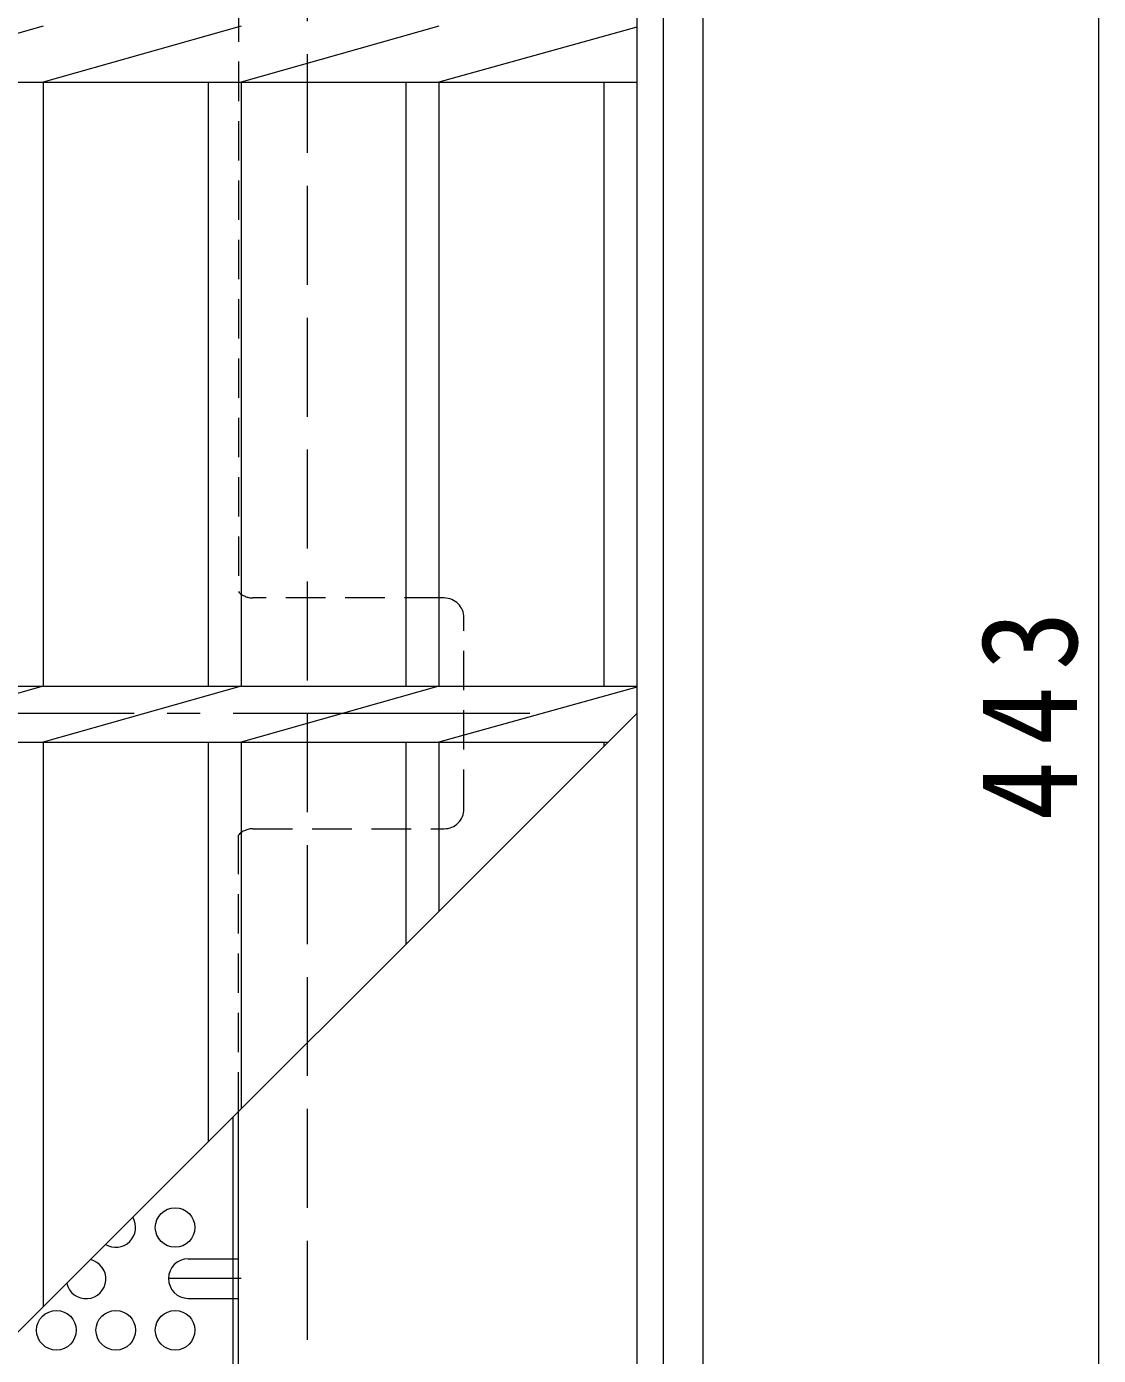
# Model space of a CAD drawing. Units: millimetres at full size, sheet at 1:5; details may follow other scales. Extents: x -1338 to 1340, y -985 to 867.
# Drawn here: x -480 to -317.5, y 332 to 533.5 of the extents above; entities that cross this region are included whole.
import ezdxf

# ---------------------------------------------------------------- set-up
doc = ezdxf.new("R2010")
doc.units = ezdxf.units.MM
doc.header["$LTSCALE"] = 5
for name, pattern in [('CHAIN1', [8, 5, -1, 1, -1]), ('CHAIN2', [12, 9, -1, 1, -1]), ('DASHED1', [1.8, 1.2, -0.6]), ('DASHED3', [4, 3, -1])]:
    doc.linetypes.add(name, pattern=pattern)
for name, color, linetype, lineweight in [('5-1', 3, 'Continuous', 9), ('5-2', 3, 'Continuous', 9), ('5-4', 7, 'Continuous', 9), ('5-6', 2, 'Continuous', 9), ('5-7', 6, 'Continuous', 5), ('5-8', 2, 'Continuous', 9)]:
    doc.layers.add(name, color=color, linetype=linetype, lineweight=lineweight)
doc.styles.add('ＭＳ ゴシック', font='')
doc.styles.get('ＭＳ ゴシック').set_extended_font_data('MS Gothic')

msp = doc.modelspace()

# ---------------------------------------------------------------- linework, layer by layer
at = {"layer": '5-1', "color": 2}
for p, q in [((-377.5, 689.372), (-377.5, 169.372)), ((-383.5, 683.372), (-383.5, 175.372))]:
    msp.add_line(p, q, dxfattribs=at)
at = {"layer": '5-1', "color": 2, "linetype": 'DASHED3'}
msp.add_line((-437.499, 629.372), (-437.499, 229.371), dxfattribs=at)
at = {"layer": '5-2'}
for p, q in [((-387.499, 679.372), (-387.499, 179.372)), ((-477.5, 533.612), (-507.5, 525.132)), ((-447.499, 533.612), (-477.5, 525.132)), ((-417.499, 533.612), (-447.5, 525.132)), ((-387.499, 533.47), (-417.5, 525.132)), ((-887.5, 525.132), (-387.499, 525.132)), ((-477.5, 525.132), (-477.5, 433.492)), ((-452.499, 525.132), (-452.499, 433.492)), ((-447.5, 525.132), (-447.5, 433.492)), ((-422.499, 525.132), (-422.499, 433.492)), ((-417.5, 525.132), (-417.5, 433.492)), ((-392.5, 525.132), (-392.5, 433.492)), ((-887.5, 433.492), (-387.499, 433.492)), ((-477.5, 433.492), (-507.5, 425.012)), ((-447.499, 433.492), (-477.5, 425.012)), ((-417.499, 433.492), (-447.5, 425.012)), ((-387.499, 433.351), (-417.5, 425.012)), ((-637.5, 179.372), (-387.499, 429.372)), ((-887.5, 425.012), (-391.859, 425.012)), ((-477.5, 425.012), (-477.5, 339.372)), ((-452.499, 425.012), (-452.499, 364.373)), ((-447.5, 425.012), (-447.5, 369.372)), ((-422.499, 425.012), (-422.499, 394.372)), ((-417.5, 425.012), (-417.5, 399.372)), ((-392.5, 425.012), (-392.5, 424.372))]:
    msp.add_line(p, q, dxfattribs=at)
at = {"layer": '5-4'}
msp.add_line((-317.5, 650.872), (-317.5, 207.871), dxfattribs=at)
at = {"layer": '5-6'}
for centre in [(-457.5, 351.387), (-475.5, 335.798), (-466.5, 335.798), (-457.5, 335.798)]:
    msp.add_circle(centre, 3, dxfattribs=at)
for centre, start, end in [((-466.5, 351.387), 238.83405, 31.16595), ((-471, 343.592), 192.49681, 77.50319)]:
    msp.add_arc(centre, 3, start, end, dxfattribs=at)
at = {"layer": '5-7', "color": 2, "linetype": 'DASHED1', "lineweight": 9}
for p, q in [((-447.9, 582.219), (-447.9, 447.833)), ((-416.696, 446.873), (-445.7, 446.873)), ((-413.696, 414.872), (-413.696, 443.873)), ((-445.7, 411.872), (-416.696, 411.872)), ((-447.9, 368.972), (-447.9, 410.911)), ((-448.7, 346.636), (-447.9, 346.636)), ((-448.7, 340.636), (-447.9, 340.636))]:
    msp.add_line(p, q, dxfattribs=at)
at = {"layer": '5-7', "color": 2, "linetype": 'CHAIN2', "lineweight": 9}
msp.add_line((-403.696, 429.372), (-871.303, 429.372), dxfattribs=at)
at = {"layer": '5-7', "color": 2, "lineweight": 9}
for p, q in [((-447.9, 276.53), (-447.9, 368.972)), ((-448.7, 233.569), (-448.7, 368.172))]:
    msp.add_line(p, q, dxfattribs=at)
at = {"layer": '5-7', "color": 2, "linetype": 'DASHED1', "lineweight": 9}
for centre, start, end in [((-445.7, 449.873), 222.83343, 270), ((-416.696, 443.873), 0, 90), ((-416.696, 414.872), 270, 0), ((-445.7, 408.872), 90, 137.16657)]:
    msp.add_arc(centre, 3, start, end, dxfattribs=at)
at = {"layer": '5-8'}
for p, q in [((-455.5, 346.636), (-448.7, 346.636)), ((-455.5, 340.636), (-448.7, 340.636))]:
    msp.add_line(p, q, dxfattribs=at)
at = {"layer": '5-8', "linetype": 'CHAIN1'}
msp.add_line((-447.5, 343.636), (-458.5, 343.636), dxfattribs=at)
at = {"layer": '5-8'}
msp.add_arc((-455.5, 343.636), 3, 90, 270, dxfattribs=at)

# ---------------------------------------------------------------- texts
at = {"layer": '5-4', "color": 2, "insert": (-320.5, 413.122), "char_height": 14.66, "attachment_point": 7, "rotation": 90, "style": 'ＭＳ ゴシック'}
msp.add_mtext('\\T1.27;\\W0.9;443', dxfattribs=at)

doc.saveas('drawing.dxf')
